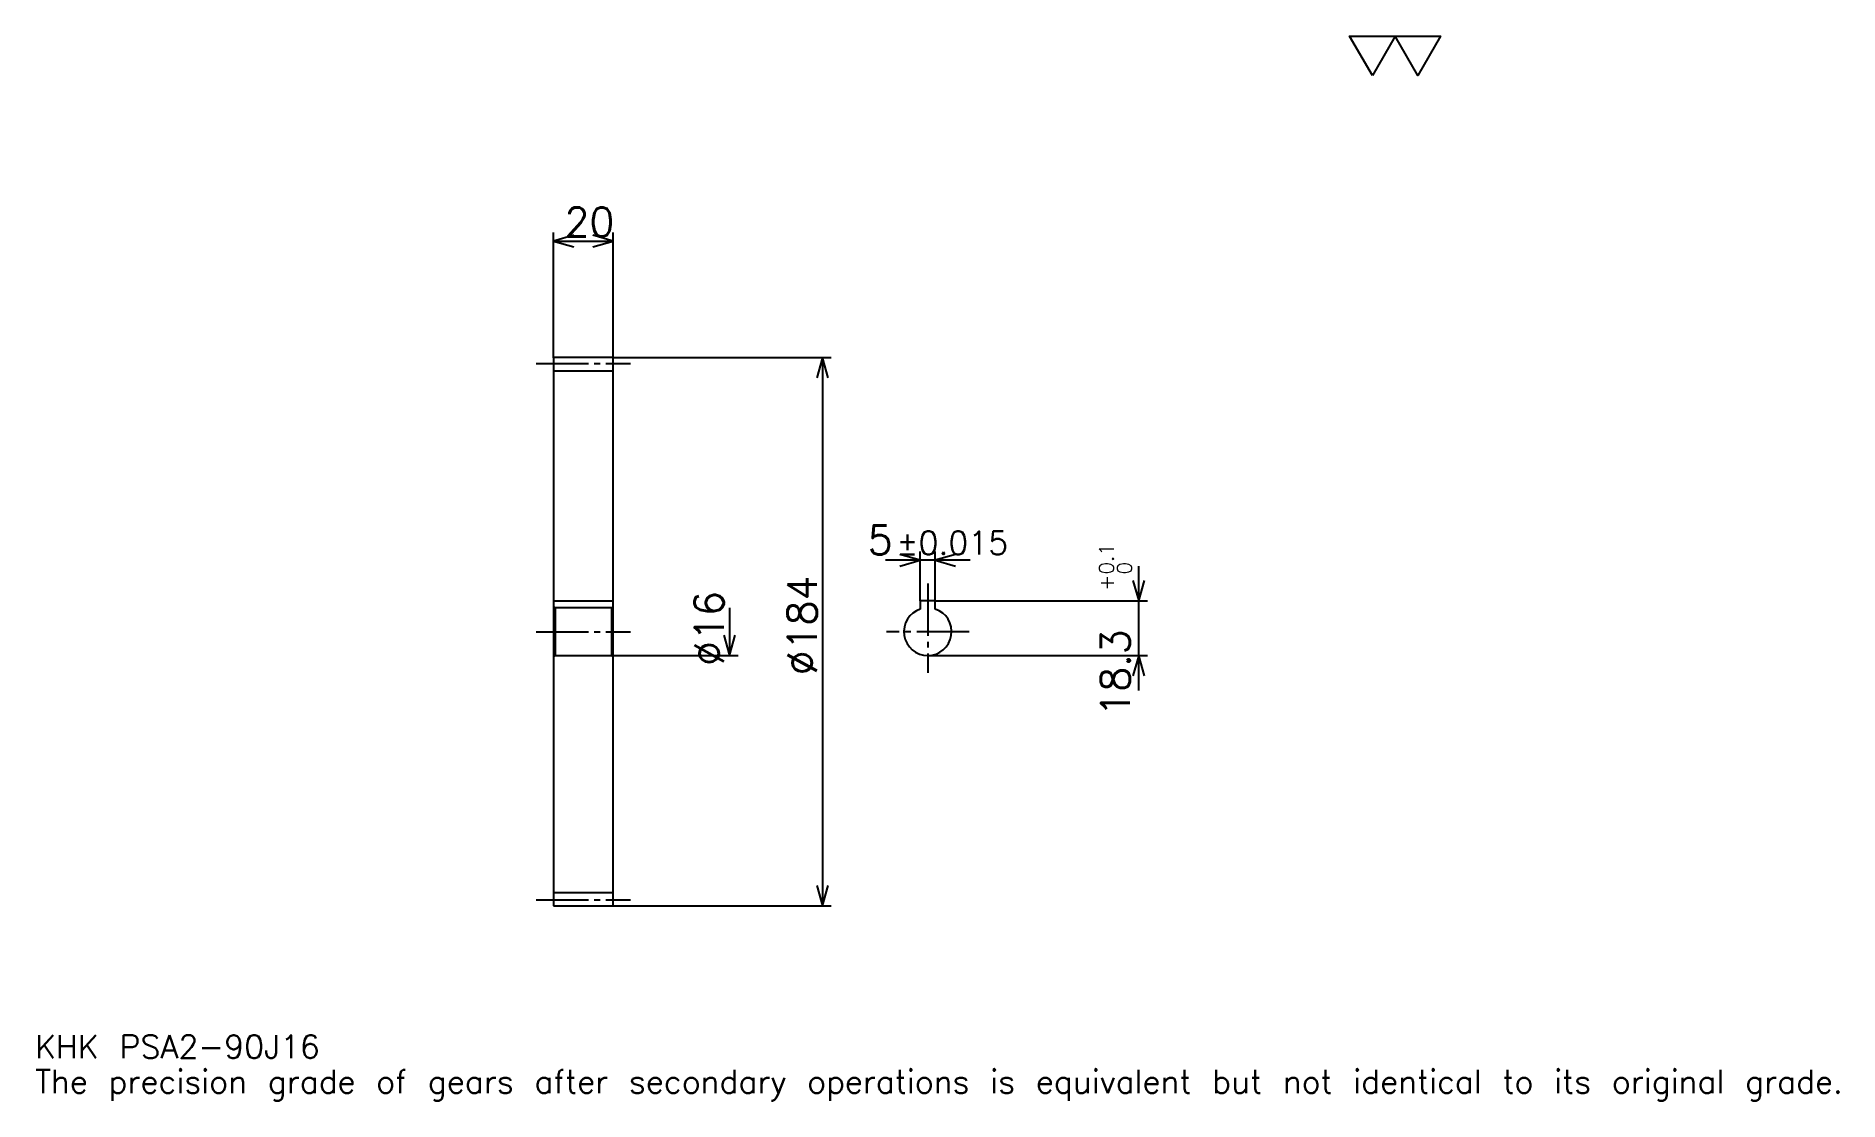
# Model space of a CAD drawing. Extents: x 20 to 625, y 7 to 364.
import ezdxf

# ---------------------------------------------------------------- set-up
doc = ezdxf.new("R2010")
doc.units = 0
doc.linetypes.add('DASHDOT', pattern=[23.413044, 17.559783, -1.951087, 1.951087, -1.951087])
doc.layers.get('0').update_dxf_attribs({"linetype": 'CONTINUOUS'})
doc.layers.add('DASHDOT', color=6, linetype='DASHDOT')
doc.styles.add('KANJI', font='TXT', dxfattribs={"bigfont": 'BIGFONT'})

msp = doc.modelspace()

# ---------------------------------------------------------------- linework, layer by layer
at = {"color": 5}
for p, q in [((193.516327, 256.567932), (193.516327, 298.516296)), ((213.516327, 256.567932), (213.516327, 298.516296)), ((193.516327, 295.589661), (213.516327, 295.589661)), ((193.516327, 256.467926), (193.516327, 256.567932)), ((213.416321, 256.567932), (213.516327, 256.567932)), ((213.516327, 256.567932), (286.682068, 256.567932)), ((213.516327, 256.467926), (213.516327, 256.567932)), ((283.755463, 256.567932), (283.755463, 72.567932)), ((333.277222, 188.525543), (304.864136, 188.525543)), ((316.570679, 174.867935), (316.570679, 191.452179)), ((321.570679, 174.867935), (321.570679, 191.452179)), ((389.858704, 144.86142), (389.858704, 186.574448)), ((252.538071, 172.567932), (252.538071, 156.567932)), ((321.570679, 174.867935), (392.785339, 174.867935)), ((213.516327, 156.567932), (255.464691, 156.567932)), ((319.070679, 156.567932), (392.785339, 156.567932)), ((213.416321, 72.567932), (213.516327, 72.567932)), ((213.516327, 72.567932), (286.682068, 72.567932))]:
    msp.add_line(p, q, dxfattribs=at)
at = {"color": 4}
for p, q in [((193.516327, 252.067932), (213.516327, 252.067932)), ((193.516327, 174.867935), (213.516327, 174.867935)), ((213.516327, 173.067932), (213.016327, 172.567932)), ((193.516327, 156.067932), (194.016327, 156.567932)), ((213.516327, 156.067932), (213.016327, 156.567932)), ((193.516327, 77.067932), (213.516327, 77.067932))]:
    msp.add_line(p, q, dxfattribs=at)
at = {"color": 7}
msp.add_lwpolyline([(468.260864, 351.195648), (460.651611, 364.38501), (491.088593, 364.38501), (483.47934, 351.195648), (475.870117, 364.38501), (468.260864, 351.195648)], dxfattribs=at)
at = {"color": 5}
for points in [[(200.345139, 297.540771), (193.516327, 295.589661), (200.345139, 293.638611)], [(206.687531, 293.638611), (213.516327, 295.589661), (206.687531, 297.540771)], [(285.706543, 249.739136), (283.755463, 256.567932), (281.804382, 249.739136)], [(309.741882, 186.574463), (316.570679, 188.525543), (309.741882, 190.476624)], [(328.399475, 190.476624), (321.570679, 188.525543), (328.399475, 186.574463)], [(387.907654, 181.696732), (389.858704, 174.867935), (391.809814, 181.696732)], [(250.586975, 163.396744), (252.538071, 156.567932), (254.489151, 163.396744)], [(391.809814, 149.739136), (389.858704, 156.567932), (387.907654, 149.739136)], [(281.804382, 79.396736), (283.755463, 72.567932), (285.706543, 79.396736)]]:
    msp.add_lwpolyline(points, dxfattribs=at)
at = {"color": 4}
for points in [[(193.516327, 156.067932), (193.516327, 72.667931), (193.616333, 72.567932), (213.416321, 72.567932), (213.516327, 72.667931), (213.516327, 256.467926), (213.416321, 256.567932), (193.616333, 256.567932), (193.516327, 256.467926), (193.516327, 156.067932)], [(193.516327, 173.067932), (194.016327, 172.567932), (194.016327, 156.567932), (213.016327, 156.567932), (213.016327, 172.567932), (194.016327, 172.567932)], [(321.570679, 172.167267), (321.570679, 174.867935), (316.570679, 174.867935), (316.570679, 172.167267)]]:
    msp.add_lwpolyline(points, dxfattribs=at)
msp.add_arc((319.070679, 164.567932), 8, 108.209957329, 71.789990644, dxfattribs=at)
at = {"layer": 'DASHDOT', "color": 7}
for p, q in [((187.663071, 254.567932), (219.369583, 254.567932)), ((319.070679, 180.721191), (319.070679, 150.714676)), ((187.663071, 164.567932), (219.369583, 164.567932)), ((332.92395, 164.567932), (305.217407, 164.567932)), ((187.663071, 74.567932), (219.369583, 74.567932))]:
    msp.add_line(p, q, dxfattribs=at)

# ---------------------------------------------------------------- texts
at = {"color": 7, "style": 'KANJI'}
for s, height, p in [('20', 9.755435, (197.175293, 297.150543)), ('5', 9.755435, (298.933533, 190.476624)), ('%%p0.015', 7.804348, (308.59021, 190.476624)), ('KHK PSA2-90J16', 7.804348, (19.51087, 21.461956)), ('The precision grade of gears after secondary operations is equivalent but not identical to its original grade.', 7.804348, (19.51087, 9.755435))]:
    msp.add_text(s, height=height, dxfattribs=at).set_placement(p)
for s, height, p in [('0.1', 4.877717, (381.469055, 183.760117)), ('%%c184', 9.755435, (281.804382, 149.934784)), ('+', 4.877717, (381.469055, 178.297073)), ('0', 4.877717, (387.517395, 183.760117)), ('%%c16', 9.755435, (250.586975, 153.105301)), ('18.3', 9.755435, (386.932068, 136.071686))]:
    msp.add_text(s, height=height, rotation=90, dxfattribs=at).set_placement(p)

doc.saveas('drawing.dxf')
